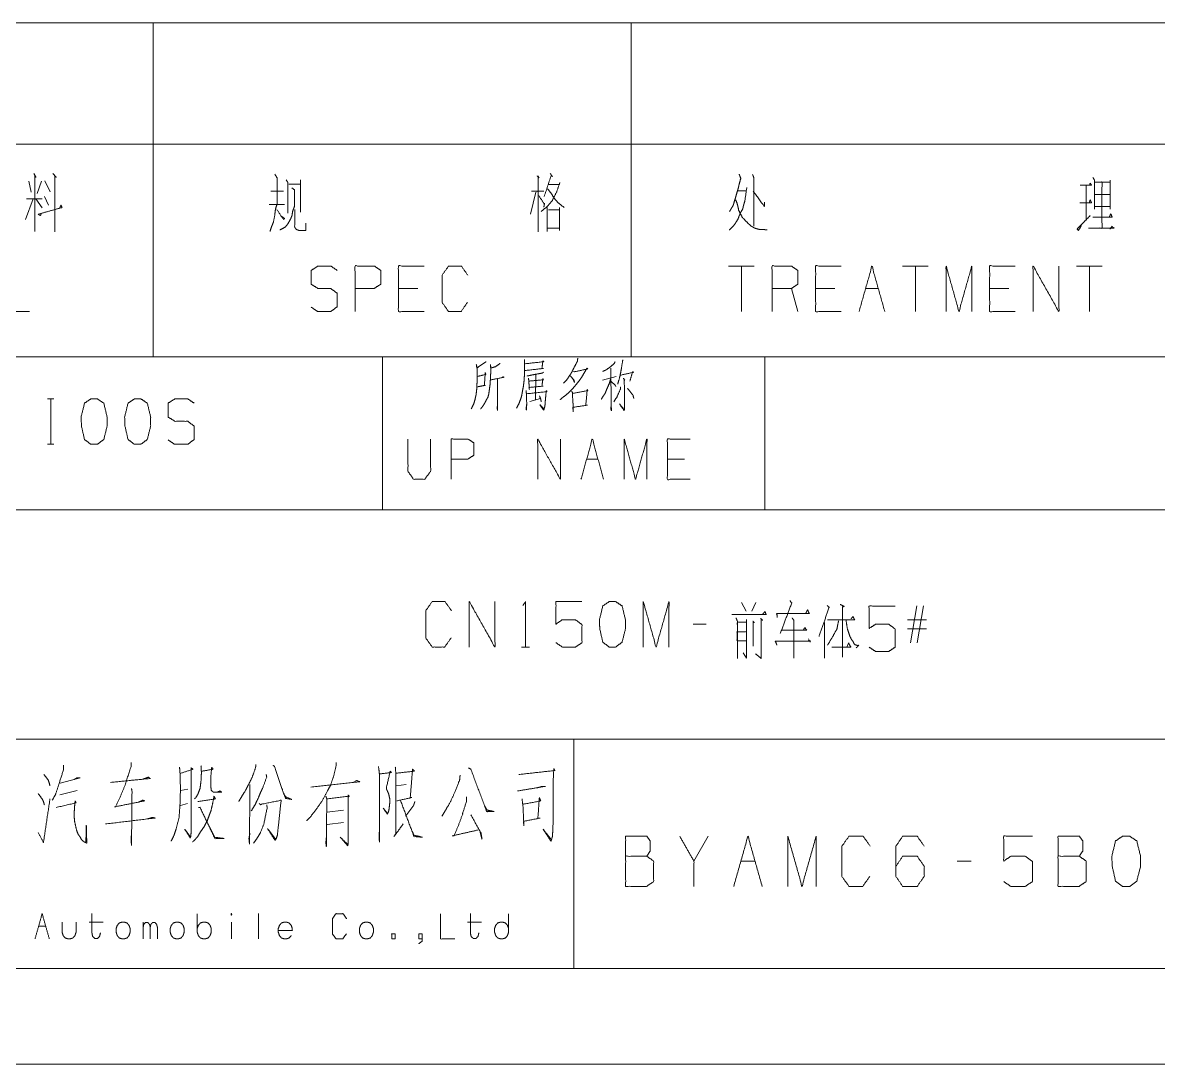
# Paper-space layout 'SHT2' of a CAD drawing. Header units: millimetres. Extents: x 0 to 210, y 0 to 297.
# Drawn here: x 96.2 to 155.6, y 0 to 54.5 of the extents above; entities that cross this region are included whole.
import ezdxf

# ---------------------------------------------------------------- set-up
doc = ezdxf.new("R2010")
doc.units = ezdxf.units.MM
doc.layers.add('101', color=7, linetype='Continuous', true_color=0xffffff)

psp = doc.layouts.new('SHT2')

# ---------------------------------------------------------------- linework, layer by layer
at = {"layer": '101', "color": 72, "linetype": 'Continuous', "lineweight": 18}
for p, q in [((73, 54.463), (103, 54.463)), ((103, 54.463), (128, 54.463)), ((103, 54.463), (103, 48.113)), ((128, 54.463), (158, 54.463)), ((128, 54.463), (128, 48.113)), ((73, 48.113), (103, 48.113)), ((103, 48.113), (103, 37)), ((103, 48.113), (128, 48.113)), ((128, 48.113), (128, 37)), ((128, 48.113), (158, 48.113)), ((96.495, 46.175), (96.618, 45.6)), ((97.149, 46.175), (96.936, 45.525)), ((97.325, 46.2), (97.608, 45.625)), ((110.102, 46.025), (110.703, 46.025)), ((110.703, 46.25), (110.703, 44.55)), ((151.813, 45.95), (151.813, 44.125)), ((96.724, 45.25), (96.318, 44.175)), ((96.371, 45.25), (97.184, 45.25)), ((96.866, 45.25), (97.184, 44.775)), ((97.308, 45.375), (97.52, 44.925)), ((109.147, 45.65), (109.819, 45.65)), ((123.018, 45.6), (122.735, 44.45)), ((133.601, 45.675), (134.025, 45.675)), ((152.255, 45.475), (153.032, 45.475)), ((109.059, 44.95), (109.872, 44.95)), ((134.449, 41.737), (133.106, 41.737)), ((133.778, 41.737), (133.778, 39.362)), ((143.555, 41.737), (142.212, 41.737)), ((142.884, 41.737), (142.884, 39.362)), ((152.661, 41.737), (151.318, 41.737)), ((151.989, 41.737), (151.989, 39.362)), ((116.847, 40.563), (115.839, 40.563)), ((136.726, 39.362), (136.39, 40.563)), ((138.666, 40.563), (137.659, 40.563)), ((140.271, 40.563), (140.943, 40.563)), ((147.772, 40.563), (146.765, 40.563)), ((73, 37), (103, 37)), ((103, 37), (128, 37)), ((128, 37), (158, 37)), ((123.012, 36.054), (122.996, 34.751)), ((126.507, 35.767), (127.226, 35.966)), ((97.465, 34.795), (97.801, 34.795)), ((97.642, 34.795), (97.642, 32.42)), ((122.715, 34.663), (123.262, 34.818)), ((97.465, 32.42), (97.801, 32.42)), ((125.679, 31.649), (126.273, 31.649)), ((130.798, 31.649), (129.909, 31.649)), ((133.779, 24.143), (134.026, 23.693)), ((134.539, 24.143), (134.327, 23.693)), ((142.619, 22.043), (142.955, 23.968)), ((143.309, 23.968), (142.973, 22.043)), ((143.468, 23.243), (142.46, 23.243)), ((131.926, 23.018), (131.255, 23.018)), ((138.12, 23.093), (138.12, 21.243)), ((143.468, 22.768), (142.46, 22.768)), ((137.381, 22.068), (137.292, 22.243)), ((139.374, 22.018), (139.286, 21.818)), ((122.273, 21.818), (122.697, 21.818)), ((133.867, 21.518), (134.044, 21.243)), ((98.111, 14.083), (99.014, 14.324)), ((104.817, 14.393), (104.427, 14.324)), ((113.645, 14.842), (113.45, 14.738)), ((116.229, 14.635), (115.717, 14.566)), ((104.793, 13.634), (104.427, 13.531)), ((112.962, 13.289), (112.108, 13.186)), ((112.108, 12.53), (112.962, 12.634)), ((132.031, 11.925), (131.289, 10.628)), ((133.747, 10.628), (134.489, 10.628)), ((145.804, 10.628), (145.062, 10.628)), ((105.304, 6.907), (105.304, 7.873)), ((108.504, 7.887), (108.504, 6.562)), ((97.004, 7.224), (97.374, 7.224)), ((99.647, 7.431), (100.379, 7.431)), ((102.476, 6.562), (102.476, 7.431)), ((107.089, 7.431), (107.089, 6.562)), ((119.448, 7.431), (120.18, 7.431))]:
    psp.add_line(p, q, dxfattribs=at)
at = {"layer": '101', "color": 133, "linetype": 'Continuous', "lineweight": 18}
for p, q in [((25, 37), (205, 37)), ((115, 37), (115, 29)), ((135, 37), (135, 29)), ((25, 29), (205, 29)), ((75, 17), (184, 17)), ((125, 17), (125, 5)), ((25, 5), (205, 5)), ((25, 5), (205, 5)), ((0, 0), (210, 0))]:
    psp.add_line(p, q, dxfattribs=at)
at = {"layer": '101', "color": 72, "linetype": 'Continuous', "lineweight": 18}
for points, knots in [([(96.76, 46.575), (96.866, 46.375), (96.813, 46.45), (96.813, 43.55)], [0, 0, 0.070343, 0.098885, 1, 1]), ([(97.75, 46.575), (97.926, 46.375), (97.856, 46.45), (97.856, 43.525)], [0, 0, 0.081004, 0.112287, 1, 1]), ([(109.359, 46.55), (109.483, 46.35), (109.483, 45), (109.395, 44.7), (109.359, 44.375), (109.289, 44.025), (109.2, 43.825), (109.112, 43.55)], [0, 0, 0.076124, 0.513098, 0.61433, 0.720148, 0.835726, 0.906502, 1, 1]), ([(123.089, 46.45), (123.195, 46.35), (123.142, 46.425), (123.142, 43.525), (123.142, 45.65), (122.788, 45.65), (123.442, 45.65)], [0, 0, 0.023248, 0.037897, 0.500409, 0.839319, 0.895699, 1, 1]), ([(123.778, 46.575), (123.884, 46.425), (123.814, 46.45), (123.46, 45.375)], [0, 0, 0.13213, 0.186063, 1, 1]), ([(133.654, 46.55), (133.742, 46.325), (133.654, 46), (133.619, 45.825), (133.548, 45.6), (133.477, 45.35), (133.407, 45.125), (133.353, 44.925), (133.265, 44.775), (133.159, 44.6)], [0, 0, 0.116543, 0.278922, 0.364994, 0.478699, 0.603955, 0.717661, 0.817415, 0.901348, 1, 1]), ([(134.361, 46.525), (134.432, 46.35), (134.432, 43.825)], [0, 0, 0.06955, 1, 1]), ([(152.166, 46.375), (152.255, 46.225), (152.255, 44.725), (152.255, 44.85), (153.068, 44.85), (153.068, 44.725), (153.068, 46.225), (153.068, 46.125), (152.255, 46.125), (152.643, 46.125), (152.643, 43.725), (151.936, 43.725), (153.28, 43.725), (153.191, 43.775), (153.174, 43.825), (153.068, 43.675)], [0, 0, 0.016858, 0.162099, 0.174203, 0.252928, 0.265032, 0.410274, 0.419956, 0.498682, 0.536333, 0.76872, 0.837177, 0.967246, 0.977078, 0.982212, 1, 1]), ([(110.261, 45.825), (110.385, 45.725), (110.385, 44.85), (110.296, 44.6), (110.261, 44.375), (110.19, 44.2), (110.049, 43.95), (109.907, 43.775), (109.624, 43.625)], [0, 0, 0.062433, 0.405832, 0.509894, 0.59928, 0.673353, 0.786074, 0.87437, 1, 1]), ([(109.96, 46.25), (110.049, 46.1), (110.049, 44.5)], [0, 0, 0.098129, 1, 1]), ([(123.708, 46), (124.255, 46), (124.273, 46.1), (124.114, 45.625), (123.884, 45.175), (123.619, 44.85), (123.301, 44.6)], [0, 0, 0.220962, 0.261916, 0.463927, 0.667688, 0.836827, 1, 1]), ([(123.637, 45.775), (123.814, 45.55), (124.008, 45.25), (124.185, 45.05), (124.503, 44.8)], [0, 0, 0.21756, 0.48939, 0.692336, 1, 1]), ([(134.061, 45.85), (133.954, 45.125), (133.884, 44.9), (133.848, 44.725), (133.742, 44.55), (133.654, 44.35), (133.601, 44.2), (133.477, 44), (133.371, 43.85), (133.141, 43.625)], [0, 0, 0.296654, 0.39214, 0.464421, 0.547268, 0.635794, 0.700206, 0.795423, 0.869796, 1, 1]), ([(151.495, 45.975), (152.096, 45.975), (152.025, 46.075), (151.989, 45.95)], [0, 0, 0.704249, 0.847765, 1, 1]), ([(123.177, 45.425), (123.478, 44.95), (123.478, 45.025), (123.442, 44.825)], [0, 0, 0.668994, 0.75826, 1, 1]), ([(133.477, 45.2), (133.548, 45.025), (133.601, 44.825), (133.636, 44.65), (133.813, 44.3), (133.901, 44.2), (134.149, 43.95), (134.29, 43.825), (134.467, 43.725), (134.714, 43.65), (134.944, 43.65), (135.121, 43.625)], [0, 0, 0.075193, 0.157622, 0.228748, 0.384953, 0.438117, 0.578252, 0.653438, 0.734338, 0.837349, 0.928887, 1, 1]), ([(134.396, 45.65), (134.98, 44.85), (134.98, 45.075)], [0, 0, 0.814823, 1, 1]), ([(151.477, 45.05), (152.096, 45.05), (152.025, 45.2), (151.989, 45.075)], [0, 0, 0.676568, 0.857927, 1, 1]), ([(97.149, 44.5), (97.096, 44.375), (96.99, 44.45), (98.227, 44.8), (98.174, 44.925), (98.103, 44.775)], [0, 0, 0.073273, 0.143367, 0.837239, 0.910514, 1, 1]), ([(109.465, 44.7), (109.819, 44.175), (109.872, 44.225), (109.731, 44.325)], [0, 0, 0.720053, 0.802973, 1, 1]), ([(110.402, 44.7), (110.402, 43.775), (110.491, 43.65), (110.632, 43.6), (110.985, 43.6), (110.985, 43.975)], [0, 0, 0.472766, 0.551006, 0.627665, 0.808337, 1, 1]), ([(123.619, 44.8), (123.619, 43.55), (123.619, 43.725), (124.255, 43.725), (124.255, 43.6), (124.255, 44.8), (124.255, 44.675), (123.69, 44.675)], [0, 0, 0.306606, 0.349531, 0.505606, 0.536266, 0.830607, 0.861268, 1, 1]), ([(151.565, 43.85), (151.406, 43.6), (151.336, 43.675), (152.025, 44.375)], [0, 0, 0.214442, 0.289032, 1, 1]), ([(152.166, 44.3), (153.174, 44.3), (153.103, 44.475), (153.032, 44.325)], [0, 0, 0.739677, 0.87825, 1, 1]), ([(95.182, 41.737), (95.182, 39.362), (96.526, 39.362)], [0, 0, 0.638733, 1, 1]), ([(111.269, 39.588), (111.604, 39.362), (112.294, 39.362), (112.63, 39.613), (112.63, 40.313), (112.294, 40.563), (111.622, 40.563), (111.269, 40.788), (111.269, 41.513), (111.622, 41.737), (112.294, 41.737), (112.63, 41.513)], [0, 0, 0.068036, 0.184055, 0.254519, 0.372335, 0.4428, 0.555844, 0.62637, 0.748394, 0.81892, 0.931964, 1, 1]), ([(113.563, 39.362), (113.563, 41.737), (114.57, 41.737), (114.906, 41.513), (114.906, 40.788), (114.553, 40.563), (113.563, 40.563)], [0, 0, 0.401146, 0.571312, 0.639588, 0.762044, 0.832819, 1, 1]), ([(117.183, 39.362), (115.839, 39.362), (115.839, 41.737), (117.183, 41.737)], [0, 0, 0.26539, 0.73461, 1, 1]), ([(119.441, 39.838), (119.106, 39.362), (118.452, 39.362), (118.116, 39.838), (118.116, 41.263), (118.452, 41.737), (119.123, 41.737), (119.459, 41.263)], [0, 0, 0.114569, 0.243367, 0.357936, 0.638584, 0.753153, 0.885432, 1, 1]), ([(135.383, 39.362), (135.383, 41.737), (136.39, 41.737), (136.726, 41.513), (136.726, 40.788), (136.39, 40.563), (135.383, 40.563)], [0, 0, 0.400952, 0.571035, 0.639278, 0.761674, 0.829917, 1, 1]), ([(139.002, 39.362), (137.659, 39.362), (137.659, 41.737), (139.002, 41.737)], [0, 0, 0.26539, 0.73461, 1, 1]), ([(139.935, 39.362), (140.607, 41.737), (141.279, 39.362)], [0, 0, 0.5, 1, 1]), ([(144.488, 39.362), (144.488, 41.737), (145.16, 39.362), (145.832, 41.737), (145.832, 39.362)], [0, 0, 0.245192, 0.5, 0.754808, 1, 1]), ([(148.108, 39.362), (146.765, 39.362), (146.765, 41.737), (148.108, 41.737)], [0, 0, 0.26539, 0.73461, 1, 1]), ([(149.041, 39.362), (149.041, 41.737), (150.385, 39.362), (150.385, 41.737)], [0, 0, 0.317574, 0.682426, 1, 1]), ([(122.419, 36.849), (122.434, 36.65), (122.434, 36.297), (122.419, 35.966), (122.403, 35.745), (122.372, 35.458), (122.325, 35.215), (122.278, 34.95), (122.216, 34.751), (122.138, 34.553), (122.013, 34.31)], [0, 0, 0.076502, 0.212087, 0.33934, 0.424292, 0.535106, 0.630037, 0.733303, 0.813246, 0.895185, 1, 1]), ([(125.212, 36.915), (125.197, 36.761), (125.009, 36.407), (124.9, 36.187), (124.775, 35.988), (124.619, 35.767), (124.463, 35.613)], [0, 0, 0.101774, 0.363751, 0.525154, 0.678922, 0.85608, 1, 1]), ([(120.421, 36.739), (120.359, 36.695), (119.937, 36.407), (119.906, 36.584), (119.953, 36.407), (119.953, 35.833), (119.937, 35.48), (119.922, 35.237), (119.89, 34.994), (119.843, 34.774), (119.781, 34.553), (119.703, 34.398), (119.641, 34.266)], [0, 0, 0.024363, 0.186801, 0.243941, 0.302153, 0.485022, 0.597667, 0.675194, 0.753199, 0.825098, 0.89819, 0.953346, 1, 1]), ([(121.155, 36.65), (120.905, 36.474), (120.671, 36.407), (120.64, 36.584), (120.671, 36.319), (120.655, 36.054), (120.64, 35.767), (120.624, 35.524), (120.593, 35.303), (120.562, 35.061), (120.515, 34.884), (120.437, 34.751), (120.359, 34.597), (120.281, 34.464), (120.203, 34.354), (120.124, 34.266)], [0, 0, 0.096321, 0.172939, 0.229417, 0.313418, 0.396987, 0.487496, 0.564125, 0.634337, 0.711437, 0.768975, 0.817389, 0.871906, 0.920319, 0.962889, 1, 1]), ([(122.465, 36.628), (123.433, 36.739), (123.387, 36.783), (123.34, 36.385), (123.418, 36.385), (122.45, 36.275)], [0, 0, 0.391079, 0.41692, 0.577582, 0.608917, 1, 1]), ([(124.994, 36.231), (125.041, 36.209), (125.743, 36.363), (125.696, 36.407), (125.571, 36.187), (125.431, 35.944), (125.29, 35.745), (125.134, 35.546), (124.963, 35.348), (124.775, 35.149), (124.572, 34.972), (124.416, 34.862), (124.291, 34.751)], [0, 0, 0.017096, 0.254607, 0.275862, 0.359625, 0.452277, 0.53264, 0.616084, 0.702808, 0.792985, 0.881825, 0.94496, 1, 1]), ([(127.163, 36.739), (127.132, 36.65), (126.929, 36.474), (126.71, 36.319), (126.523, 36.231)], [0, 0, 0.111852, 0.433096, 0.752713, 1, 1]), ([(126.945, 36.407), (126.96, 34.663), (126.976, 34.177), (126.945, 34.266), (126.96, 34.464)], [0, 0, 0.691282, 0.883883, 0.921006, 1, 1]), ([(127.569, 36.827), (127.553, 36.717), (127.475, 36.253), (127.413, 35.944), (127.304, 35.568)], [0, 0, 0.086565, 0.451628, 0.696475, 1, 1]), ([(119.984, 35.414), (120.015, 35.436), (120.374, 35.502), (120.327, 35.48), (120.374, 36.165), (120.405, 36.076), (119.968, 35.966)], [0, 0, 0.022686, 0.239276, 0.269989, 0.676988, 0.732559, 1, 1]), ([(120.655, 35.789), (121.358, 35.922), (121.311, 35.944), (121.233, 35.9)], [0, 0, 0.834812, 0.895274, 1, 1]), ([(121.014, 35.833), (121.014, 34.199), (120.999, 34.31), (121.014, 34.487)], [0, 0, 0.849784, 0.907773, 1, 1]), ([(123.418, 36.187), (123.371, 36.143), (122.981, 36.076), (122.762, 36.032), (122.559, 35.988)], [0, 0, 0.072252, 0.516596, 0.766865, 1, 1]), ([(122.637, 35.878), (122.653, 35.723), (122.684, 35.281), (122.668, 35.392), (123.402, 35.458), (123.34, 35.458), (123.387, 35.855), (123.418, 35.789), (122.653, 35.723)], [0, 0, 0.056492, 0.217482, 0.25803, 0.525927, 0.548636, 0.694166, 0.720796, 1, 1]), ([(124.822, 35.988), (124.853, 35.966), (125.025, 35.767), (125.041, 35.657), (124.978, 35.811)], [0, 0, 0.066042, 0.519584, 0.712131, 1, 1]), ([(126.945, 35.855), (126.851, 35.568), (126.742, 35.326), (126.648, 35.083), (126.554, 34.95), (126.445, 34.774)], [0, 0, 0.251918, 0.474133, 0.691325, 0.826698, 1, 1]), ([(126.96, 35.701), (127.163, 35.524), (127.21, 35.436)], [0, 0, 0.729093, 1, 1]), ([(127.6, 35.878), (127.678, 35.767), (127.647, 35.789), (127.663, 34.619), (127.663, 34.332), (127.647, 34.177), (127.397, 34.531), (127.647, 34.222)], [0, 0, 0.051678, 0.066295, 0.513631, 0.623345, 0.682723, 0.848096, 1, 1]), ([(127.444, 36.032), (128.147, 36.187), (128.084, 36.209), (127.944, 35.723)], [0, 0, 0.55707, 0.608361, 1, 1]), ([(122.512, 35.237), (122.528, 35.039), (122.544, 34.531), (122.528, 34.199), (122.512, 34.288), (122.544, 34.509)], [0, 0, 0.147472, 0.523364, 0.768667, 0.835021, 1, 1]), ([(122.544, 35.061), (123.605, 35.171), (123.574, 35.237), (123.558, 35.127), (123.511, 34.619), (123.496, 34.42), (123.433, 34.199), (123.23, 34.487), (123.449, 34.266)], [0, 0, 0.374082, 0.399751, 0.438832, 0.617592, 0.687461, 0.76789, 0.891106, 1, 1]), ([(124.9, 35.193), (124.931, 35.127), (124.963, 34.575), (124.978, 34.509), (124.978, 34.111), (124.963, 34.288), (124.963, 34.354), (125.728, 34.464), (125.634, 34.464), (125.712, 35.281), (125.743, 35.237), (125.696, 35.215), (124.947, 35.083)], [0, 0, 0.01883, 0.160989, 0.178488, 0.28068, 0.326276, 0.343307, 0.542027, 0.566111, 0.777128, 0.791034, 0.804346, 1, 1]), ([(127.46, 35.414), (127.444, 35.303), (127.272, 34.906), (127.101, 34.641)], [0, 0, 0.12962, 0.632946, 1, 1]), ([(127.819, 35.348), (128.1, 34.994), (128.147, 34.818)], [0, 0, 0.711827, 1, 1]), ([(100.078, 32.42), (100.414, 32.67), (100.59, 33.37), (100.59, 33.845), (100.414, 34.57), (100.078, 34.795), (99.742, 34.795), (99.406, 34.57), (99.229, 33.845), (99.247, 33.37), (99.406, 32.67), (99.742, 32.42), (100.078, 32.42)], [0, 0, 0.067526, 0.183972, 0.260584, 0.380943, 0.446142, 0.500306, 0.565505, 0.685864, 0.762529, 0.87831, 0.945835, 1, 1]), ([(102.354, 32.42), (102.69, 32.67), (102.867, 33.37), (102.867, 33.845), (102.69, 34.57), (102.354, 34.795), (102.018, 34.795), (101.683, 34.57), (101.506, 33.845), (101.523, 33.37), (101.683, 32.67), (102.018, 32.42), (102.354, 32.42)], [0, 0, 0.067526, 0.183971, 0.260583, 0.380943, 0.446141, 0.500306, 0.565504, 0.685863, 0.762528, 0.87831, 0.945835, 1, 1]), ([(103.782, 32.645), (104.118, 32.42), (104.807, 32.42), (105.143, 32.67), (105.143, 33.37), (104.807, 33.62), (104.136, 33.62), (103.782, 33.845), (103.782, 34.57), (104.136, 34.795), (104.807, 34.795), (105.143, 34.57)], [0, 0, 0.068036, 0.184055, 0.254519, 0.372335, 0.4428, 0.555844, 0.62637, 0.748394, 0.81892, 0.931964, 1, 1]), ([(123.215, 34.95), (123.277, 34.774), (123.308, 34.641)], [0, 0, 0.579211, 1, 1]), ([(116.331, 32.687), (116.331, 31.009), (116.612, 30.589), (117.205, 30.589), (117.517, 31.009), (117.517, 32.687)], [0, 0, 0.337151, 0.438598, 0.557782, 0.662849, 1, 1]), ([(118.594, 30.589), (118.594, 32.687), (119.484, 32.687), (119.78, 32.488), (119.78, 31.848), (119.468, 31.649), (118.594, 31.649)], [0, 0, 0.401145, 0.571312, 0.639588, 0.762043, 0.832818, 1, 1]), ([(123.12, 30.589), (123.12, 32.687), (124.306, 30.589), (124.306, 32.687)], [0, 0, 0.317574, 0.682426, 1, 1]), ([(125.383, 30.589), (125.976, 32.687), (126.569, 30.589)], [0, 0, 0.5, 1, 1]), ([(127.646, 30.589), (127.646, 32.687), (128.239, 30.589), (128.832, 32.687), (128.832, 30.589)], [0, 0, 0.245192, 0.5, 0.754808, 1, 1]), ([(131.095, 30.589), (129.909, 30.589), (129.909, 32.687), (131.095, 32.687)], [0, 0, 0.26539, 0.73461, 1, 1]), ([(118.586, 22.293), (118.25, 21.818), (117.596, 21.818), (117.26, 22.293), (117.26, 23.718), (117.596, 24.193), (118.268, 24.193), (118.603, 23.718)], [0, 0, 0.114568, 0.243367, 0.357935, 0.638584, 0.753153, 0.885432, 1, 1]), ([(119.537, 21.818), (119.537, 24.193), (120.88, 21.818), (120.88, 24.193)], [0, 0, 0.317574, 0.682426, 1, 1]), ([(122.343, 23.993), (122.485, 24.193), (122.485, 21.818)], [0, 0, 0.09349, 1, 1]), ([(124.072, 22.043), (124.408, 21.818), (125.097, 21.818), (125.433, 22.043), (125.433, 22.993), (125.097, 23.243), (124.408, 23.243), (124.072, 23.018), (124.072, 24.193), (125.433, 24.193)], [0, 0, 0.062228, 0.168343, 0.230571, 0.376816, 0.441266, 0.547381, 0.609609, 0.79049, 1, 1]), ([(127.197, 21.818), (127.533, 22.068), (127.709, 22.768), (127.709, 23.243), (127.533, 23.968), (127.197, 24.193), (126.861, 24.193), (126.525, 23.968), (126.348, 23.243), (126.366, 22.768), (126.525, 22.068), (126.861, 21.818), (127.197, 21.818)], [0, 0, 0.067526, 0.183972, 0.260584, 0.380943, 0.446141, 0.500306, 0.565504, 0.685863, 0.762528, 0.87831, 0.945835, 1, 1]), ([(128.642, 21.818), (128.642, 24.193), (129.314, 21.818), (129.986, 24.193), (129.986, 21.818)], [0, 0, 0.245192, 0.5, 0.754808, 1, 1]), ([(135.649, 23.368), (135.631, 23.568), (137.328, 23.568), (137.239, 23.768), (137.151, 23.593)], [0, 0, 0.086832, 0.820652, 0.915214, 1, 1]), ([(136.32, 24.243), (136.409, 24.118), (135.808, 22.518)], [0, 0, 0.082204, 1, 1]), ([(138.261, 23.993), (138.367, 23.893), (137.837, 22.368)], [0, 0, 0.082805, 1, 1]), ([(138.95, 24.043), (139.162, 23.943), (139.074, 23.918), (139.074, 21.293)], [0, 0, 0.079453, 0.110573, 1, 1]), ([(140.462, 21.81), (140.798, 21.585), (141.487, 21.585), (141.823, 21.81), (141.823, 22.76), (141.487, 23.01), (140.798, 23.01), (140.462, 22.785), (140.462, 23.96), (141.823, 23.96)], [0, 0, 0.062228, 0.168344, 0.230572, 0.376815, 0.441264, 0.547381, 0.609609, 0.790489, 1, 1]), ([(133.284, 23.518), (135.069, 23.518), (135.016, 23.668), (134.892, 23.543)], [0, 0, 0.842004, 0.917046, 1, 1]), ([(133.496, 23.343), (133.567, 23.168), (133.567, 21.218), (133.567, 23.118), (134.044, 23.118), (134.044, 23.243), (134.044, 21.243), (134.044, 22.618), (133.549, 22.618), (133.549, 22.143), (134.026, 22.143)], [0, 0, 0.019945, 0.226009, 0.426789, 0.477219, 0.490428, 0.701776, 0.847078, 0.899375, 0.94957, 1, 1]), ([(134.769, 23.318), (134.892, 23.218), (134.804, 23.293), (134.804, 21.218), (134.521, 21.468)], [0, 0, 0.058327, 0.100825, 0.861609, 1, 1]), ([(136.426, 23.343), (136.515, 23.218), (136.515, 21.243)], [0, 0, 0.071934, 1, 1]), ([(138.279, 23.243), (139.693, 23.243), (139.622, 23.418), (139.516, 23.293)], [0, 0, 0.800377, 0.907212, 1, 1]), ([(138.862, 23.193), (138.774, 22.768), (138.544, 22.343), (138.279, 21.918)], [0, 0, 0.306097, 0.646779, 1, 1]), ([(139.251, 23.218), (139.321, 22.768), (139.463, 22.343), (139.71, 21.943), (139.869, 21.893), (139.922, 21.918), (139.781, 21.768)], [0, 0, 0.252325, 0.500432, 0.760973, 0.853343, 0.885813, 1, 1]), ([(134.38, 23.168), (134.468, 23.093), (134.397, 23.118), (134.397, 21.868)], [0, 0, 0.080444, 0.13249, 1, 1]), ([(135.878, 22.693), (137.186, 22.693), (137.098, 22.843), (137.01, 22.693)], [0, 0, 0.789755, 0.894878, 1, 1]), ([(135.631, 21.918), (135.56, 22.118), (137.398, 22.118), (137.292, 22.168)], [0, 0, 0.097864, 0.945913, 1, 1]), ([(138.508, 21.818), (139.498, 21.818), (139.374, 22.043)], [0, 0, 0.794017, 1, 1]), ([(98.306, 15.635), (98.306, 15.394), (98.062, 14.635), (97.892, 14.117), (97.721, 13.807)], [0, 0, 0.124612, 0.535977, 0.81716, 1, 1]), ([(101.842, 15.773), (101.842, 15.566), (101.525, 14.6), (101.305, 14.048), (101.037, 13.462), (100.988, 13.462), (102.549, 13.772), (102.452, 13.807), (102.232, 13.703)], [0, 0, 0.046524, 0.275032, 0.408547, 0.553503, 0.564467, 0.922193, 0.945451, 1, 1]), ([(104.378, 15.532), (104.402, 15.256), (104.427, 14.393), (104.402, 13.565), (104.353, 12.91), (104.207, 12.323), (104.061, 11.909), (103.939, 11.668)], [0, 0, 0.070329, 0.28934, 0.499598, 0.66644, 0.819873, 0.931328, 1, 1]), ([(104.451, 15.221), (105.085, 15.428), (104.988, 15.497), (104.988, 12.151), (104.963, 11.909), (104.939, 11.84), (104.646, 12.289), (104.939, 11.909)], [0, 0, 0.122096, 0.143967, 0.756448, 0.800872, 0.814267, 0.912285, 1, 1]), ([(105.5, 15.601), (105.524, 15.256), (105.5, 14.807), (105.451, 14.428), (105.354, 14.152), (105.232, 13.945), (105.158, 13.876)], [0, 0, 0.190955, 0.438946, 0.650197, 0.811822, 0.94447, 1, 1]), ([(105.549, 15.325), (106.134, 15.428), (106.061, 15.532), (106.012, 15.014), (106.012, 14.566), (106.037, 14.324), (106.158, 14.221), (106.598, 14.221), (106.5, 14.29), (106.329, 14.221)], [0, 0, 0.2097, 0.254412, 0.437767, 0.595973, 0.681594, 0.738018, 0.892888, 0.935041, 1, 1]), ([(108.377, 15.67), (108.353, 15.497), (108.182, 15.014), (108.011, 14.669), (107.792, 14.255), (107.621, 13.979), (107.475, 13.738)], [0, 0, 0.081145, 0.319755, 0.499048, 0.717309, 0.868472, 1, 1]), ([(109.28, 15.635), (109.353, 15.566), (109.914, 13.91), (110.255, 13.841), (109.938, 13.979), (109.841, 14.117)], [0, 0, 0.037082, 0.681736, 0.810183, 0.937685, 1, 1]), ([(112.572, 15.773), (112.572, 15.601), (112.425, 15.014), (112.279, 14.6), (112.133, 14.324), (111.864, 13.807), (111.474, 13.255), (111.206, 12.91), (111.035, 12.737)], [0, 0, 0.049752, 0.224096, 0.350741, 0.440843, 0.608969, 0.803946, 0.929998, 1, 1]), ([(114.79, 15.566), (114.839, 15.152), (114.839, 11.633), (114.815, 11.909), (114.839, 12.22)], [0, 0, 0.092137, 0.86992, 0.931161, 1, 1]), ([(115.668, 15.532), (115.693, 15.221), (115.693, 12.047), (115.595, 11.909), (116.083, 12.565)], [0, 0, 0.069653, 0.779472, 0.817267, 1, 1]), ([(115.717, 15.221), (116.669, 15.325), (116.571, 15.428), (116.449, 13.945), (116.522, 13.945), (115.742, 13.772)], [0, 0, 0.276543, 0.31765, 0.747833, 0.76898, 1, 1]), ([(119.497, 15.497), (119.619, 15.428), (120.448, 13.22), (120.839, 13.22), (120.473, 13.289), (120.326, 13.531)], [0, 0, 0.039541, 0.70512, 0.815248, 0.920313, 1, 1]), ([(122.13, 15.152), (124.009, 15.359), (123.96, 15.463), (123.935, 14.945), (123.935, 13.013), (123.911, 12.254), (123.887, 11.909), (123.838, 11.737), (123.813, 11.668), (123.399, 12.289), (123.813, 11.771)], [0, 0, 0.26165, 0.277494, 0.349234, 0.616765, 0.721921, 0.769814, 0.794638, 0.804772, 0.908173, 1, 1]), ([(97.282, 15.152), (97.501, 14.876), (97.55, 14.738), (97.599, 14.566)], [0, 0, 0.519919, 0.73571, 1, 1]), ([(98.135, 14.704), (99.184, 14.98), (99.014, 14.98), (98.843, 14.876)], [0, 0, 0.74542, 0.862771, 1, 1]), ([(100.769, 14.738), (102.842, 14.945), (102.745, 15.014), (102.476, 14.911)], [0, 0, 0.83656, 0.884539, 1, 1]), ([(108.914, 15.152), (108.938, 15.014), (108.719, 14.428), (108.621, 14.221), (108.475, 13.876), (108.328, 13.565), (108.133, 13.255)], [0, 0, 0.067376, 0.368458, 0.47848, 0.658655, 0.823687, 1, 1]), ([(114.864, 15.187), (115.473, 15.256), (115.4, 15.325), (115.205, 14.462), (115.205, 14.393), (115.254, 14.29), (115.327, 14.117), (115.376, 13.876), (115.376, 13.669), (115.351, 13.427), (115.327, 13.255), (115.254, 13.082), (115.034, 13.393), (115.254, 13.117)], [0, 0, 0.163215, 0.189964, 0.425151, 0.443502, 0.473933, 0.523768, 0.589295, 0.644348, 0.708904, 0.755239, 0.805074, 0.906208, 1, 1]), ([(119.058, 15.118), (119.034, 14.876), (118.765, 14.186), (118.521, 13.669), (118.277, 13.255), (118.107, 12.979)], [0, 0, 0.102841, 0.416512, 0.658905, 0.862492, 1, 1]), ([(101.866, 14.428), (101.891, 14.255), (101.866, 11.461), (101.842, 11.737), (101.866, 12.082)], [0, 0, 0.048505, 0.826565, 0.903707, 1, 1]), ([(108.06, 14.635), (108.036, 11.53), (108.011, 11.806), (108.06, 12.082)], [0, 0, 0.847819, 0.923473, 1, 1]), ([(111.254, 14.497), (113.791, 14.773), (113.645, 14.842)], [0, 0, 0.940373, 1, 1]), ([(122.057, 14.29), (123.521, 14.531), (123.374, 14.531), (123.106, 14.462)], [0, 0, 0.777946, 0.854702, 1, 1]), ([(96.989, 14.152), (97.209, 13.841), (97.257, 13.738), (97.306, 13.565)], [0, 0, 0.564236, 0.73401, 1, 1]), ([(96.989, 12.116), (97.257, 11.599), (97.599, 13.876)], [0, 0, 0.202026, 1, 1]), ([(97.916, 13.427), (98.965, 13.669), (98.916, 13.772), (98.892, 13.531), (98.867, 13.186), (98.867, 12.944), (98.892, 12.668), (98.989, 12.254), (99.062, 12.047), (99.16, 11.909), (99.257, 11.737), (99.379, 11.633), (99.526, 11.564), (99.501, 12.496), (99.477, 11.633)], [0, 0, 0.198342, 0.219428, 0.26416, 0.327897, 0.372402, 0.423463, 0.501847, 0.542307, 0.573452, 0.609974, 0.639453, 0.66927, 0.840991, 1, 1]), ([(105.329, 13.738), (106.256, 13.876), (106.183, 14.014), (106.11, 13.634), (106.012, 13.22), (105.915, 12.979), (105.817, 12.703), (105.671, 12.427), (105.475, 12.151), (105.329, 11.909), (105.183, 11.737), (105.061, 11.633)], [0, 0, 0.248086, 0.289439, 0.391758, 0.504362, 0.573317, 0.650816, 0.733521, 0.823007, 0.897765, 0.957654, 1, 1]), ([(108.548, 13.634), (108.621, 13.565), (108.67, 13.6), (109.694, 13.807), (109.548, 12.461), (109.499, 11.978), (109.426, 11.771), (109.377, 11.702), (108.987, 12.323), (109.402, 11.771)], [0, 0, 0.021075, 0.033595, 0.2526, 0.536205, 0.63793, 0.683936, 0.701643, 0.855332, 1, 1]), ([(112.035, 14.014), (112.084, 13.876), (112.059, 11.599), (112.059, 11.392), (112.035, 11.599), (112.059, 11.84)], [0, 0, 0.047497, 0.786427, 0.853598, 0.921235, 1, 1]), ([(112.084, 13.876), (113.206, 14.014), (113.206, 14.083), (113.255, 14.014), (113.206, 13.979), (113.206, 11.564), (113.181, 11.426), (112.791, 11.875), (113.181, 11.495)], [0, 0, 0.224399, 0.238095, 0.254869, 0.26673, 0.746111, 0.773928, 0.891943, 1, 1]), ([(115.937, 13.807), (116.644, 11.909), (117.083, 11.875), (116.644, 11.978), (116.547, 12.185)], [0, 0, 0.643821, 0.783835, 0.927245, 1, 1]), ([(116.693, 13.738), (116.62, 13.531), (116.205, 12.979)], [0, 0, 0.241282, 1, 1]), ([(119.399, 13.979), (119.399, 13.772), (119.18, 13.082), (119.204, 13.117), (118.985, 12.53), (118.741, 11.944), (118.643, 11.944), (120.009, 12.254)], [0, 0, 0.05545, 0.249412, 0.26073, 0.428483, 0.598636, 0.624771, 1, 1]), ([(122.301, 13.876), (122.35, 13.462), (122.399, 12.461), (122.374, 12.703), (123.252, 12.875), (123.13, 12.875), (123.204, 13.945), (123.277, 13.772), (122.374, 13.6)], [0, 0, 0.085839, 0.292104, 0.342086, 0.526357, 0.55147, 0.772214, 0.810798, 1, 1]), ([(105.378, 13.427), (105.451, 13.427), (106.232, 11.806), (106.719, 11.806), (106.232, 11.875), (105.939, 12.427)], [0, 0, 0.021039, 0.538445, 0.678705, 0.820361, 1, 1]), ([(108.938, 13.565), (108.963, 13.427), (108.792, 12.565), (108.597, 12.082), (108.426, 11.806), (108.255, 11.564)], [0, 0, 0.064861, 0.4718, 0.712904, 0.863112, 1, 1]), ([(100.501, 12.565), (103.086, 12.875), (102.964, 12.91), (102.745, 12.841)], [0, 0, 0.879479, 0.922284, 1, 1]), ([(119.619, 13.048), (120.156, 12.082), (120.204, 11.771), (120.107, 12.151)], [0, 0, 0.610117, 0.783655, 1, 1]), ([(127.719, 10.876), (127.719, 11.925), (128.832, 11.925), (129.007, 11.677), (129.007, 11.152), (128.832, 10.876), (127.719, 10.876), (127.719, 9.303), (128.812, 9.303), (129.183, 9.551), (129.183, 10.628), (128.832, 10.876)], [0, 0, 0.115917, 0.238846, 0.272469, 0.330428, 0.366584, 0.489514, 0.663389, 0.784162, 0.833485, 0.952453, 1, 1]), ([(131.289, 9.303), (131.289, 10.628), (130.548, 11.925)], [0, 0, 0.469958, 1, 1]), ([(133.377, 9.303), (134.118, 11.925), (134.86, 9.303)], [0, 0, 0.5, 1, 1]), ([(136.205, 9.303), (136.205, 11.925), (136.947, 9.303), (137.688, 11.925), (137.688, 9.303)], [0, 0, 0.245192, 0.5, 0.754808, 1, 1]), ([(140.498, 9.827), (140.127, 9.303), (139.405, 9.303), (139.034, 9.827), (139.034, 11.401), (139.405, 11.925), (140.146, 11.925), (140.517, 11.401)], [0, 0, 0.114568, 0.243367, 0.357935, 0.638584, 0.753152, 0.885432, 1, 1]), ([(141.863, 10.352), (142.214, 10.876), (142.975, 10.876), (143.346, 10.352), (143.346, 9.827), (142.975, 9.303), (142.214, 9.303), (141.863, 9.827), (141.863, 11.401), (142.214, 11.925), (142.975, 11.925), (143.346, 11.401)], [0, 0, 0.076963, 0.169761, 0.248073, 0.312018, 0.39033, 0.483129, 0.560092, 0.751927, 0.82889, 0.921688, 1, 1]), ([(147.501, 9.551), (147.871, 9.303), (148.632, 9.303), (149.003, 9.551), (149.003, 10.6), (148.632, 10.876), (147.871, 10.876), (147.501, 10.628), (147.501, 11.925), (149.003, 11.925)], [0, 0, 0.062228, 0.168344, 0.230571, 0.376816, 0.441265, 0.547381, 0.609609, 0.79049, 1, 1]), ([(150.349, 10.876), (150.349, 11.925), (151.461, 11.925), (151.637, 11.677), (151.637, 11.152), (151.461, 10.876), (150.349, 10.876), (150.349, 9.303), (151.442, 9.303), (151.812, 9.551), (151.812, 10.628), (151.461, 10.876)], [0, 0, 0.115917, 0.238847, 0.272469, 0.330428, 0.366584, 0.489514, 0.663389, 0.784163, 0.833486, 0.952453, 1, 1]), ([(154.095, 9.303), (154.465, 9.579), (154.661, 10.352), (154.661, 10.876), (154.465, 11.677), (154.095, 11.925), (153.724, 11.925), (153.353, 11.677), (153.158, 10.876), (153.178, 10.352), (153.353, 9.579), (153.724, 9.303), (154.095, 9.303)], [0, 0, 0.067525, 0.183971, 0.260583, 0.380943, 0.44614, 0.500305, 0.565504, 0.685863, 0.762528, 0.878309, 0.945836, 1, 1]), ([(96.818, 6.562), (97.189, 7.873), (97.56, 6.562)], [0, 0, 0.500001, 1, 1]), ([(100.242, 6.879), (100.193, 6.686), (100.086, 6.576), (99.949, 6.576), (99.832, 6.686), (99.793, 6.879), (99.793, 7.887)], [0, 0, 0.107405, 0.190396, 0.26402, 0.350758, 0.457, 1, 1]), ([(107.089, 7.79), (107.109, 7.845), (107.089, 7.887), (107.07, 7.845), (107.089, 7.79)], [0, 0, 0.280626, 0.5, 0.719374, 1, 1]), ([(113.108, 6.824), (112.923, 6.562), (112.562, 6.562), (112.376, 6.824), (112.376, 7.611), (112.562, 7.873), (112.932, 7.873), (113.118, 7.611)], [0, 0, 0.114568, 0.243368, 0.357936, 0.638583, 0.753151, 0.885432, 1, 1]), ([(118.034, 7.873), (118.034, 6.562), (118.775, 6.562)], [0, 0, 0.638732, 1, 1]), ([(120.043, 6.879), (119.994, 6.686), (119.887, 6.576), (119.75, 6.576), (119.633, 6.686), (119.594, 6.879), (119.594, 7.887)], [0, 0, 0.107406, 0.190396, 0.26402, 0.350758, 0.456999, 1, 1]), ([(121.594, 7.873), (121.594, 6.907), (121.535, 6.727), (121.428, 6.603), (121.292, 6.562), (121.165, 6.562), (121.028, 6.603), (120.921, 6.727), (120.862, 6.907), (120.862, 7.1), (120.921, 7.266), (121.028, 7.39), (121.165, 7.431), (121.292, 7.431), (121.428, 7.39), (121.535, 7.266), (121.594, 7.1)], [0, 0, 0.286726, 0.342739, 0.39146, 0.433824, 0.471471, 0.513835, 0.562556, 0.618569, 0.675914, 0.728049, 0.77677, 0.819134, 0.856781, 0.899145, 0.947866, 1, 1]), ([(98.233, 7.431), (98.233, 6.907), (98.291, 6.727), (98.399, 6.603), (98.535, 6.562), (98.662, 6.562), (98.799, 6.603), (98.906, 6.727), (98.964, 6.907), (98.964, 7.431)], [0, 0, 0.242016, 0.329107, 0.404862, 0.470732, 0.529268, 0.595138, 0.670893, 0.757984, 1, 1]), ([(101.12, 6.727), (101.227, 6.603), (101.364, 6.562), (101.491, 6.562), (101.627, 6.603), (101.735, 6.727), (101.793, 6.907), (101.793, 7.1), (101.735, 7.266), (101.627, 7.39), (101.491, 7.431), (101.364, 7.431), (101.227, 7.39), (101.12, 7.266), (101.061, 7.1), (101.061, 6.907), (101.12, 6.727)], [0, 0, 0.063223, 0.118197, 0.16705, 0.222024, 0.285249, 0.357934, 0.432348, 0.5, 0.563226, 0.6182, 0.667052, 0.722026, 0.785249, 0.852901, 0.927315, 1, 1]), ([(102.476, 7.169), (102.505, 7.321), (102.603, 7.417), (102.71, 7.417), (102.807, 7.321), (102.846, 7.169), (102.846, 6.562)], [0, 0, 0.118879, 0.22446, 0.306986, 0.412562, 0.533087, 1, 1]), ([(102.846, 7.169), (102.876, 7.321), (102.973, 7.417), (103.09, 7.417), (103.178, 7.321), (103.217, 7.169), (103.217, 6.562)], [0, 0, 0.118605, 0.223938, 0.31376, 0.413913, 0.53416, 1, 1]), ([(103.949, 6.727), (104.056, 6.603), (104.193, 6.562), (104.319, 6.562), (104.456, 6.603), (104.563, 6.727), (104.622, 6.907), (104.622, 7.1), (104.563, 7.266), (104.456, 7.39), (104.319, 7.431), (104.193, 7.431), (104.056, 7.39), (103.949, 7.266), (103.89, 7.1), (103.89, 6.907), (103.949, 6.727)], [0, 0, 0.063223, 0.118197, 0.16705, 0.222024, 0.285249, 0.357934, 0.432348, 0.5, 0.563226, 0.6182, 0.667052, 0.722026, 0.785249, 0.852901, 0.927315, 1, 1]), ([(105.304, 6.907), (105.363, 6.727), (105.47, 6.603), (105.607, 6.562), (105.734, 6.562), (105.87, 6.603), (105.978, 6.727), (106.036, 6.907), (106.036, 7.1), (105.978, 7.266), (105.87, 7.39), (105.734, 7.431), (105.607, 7.431), (105.47, 7.39), (105.363, 7.266), (105.304, 7.1)], [0, 0, 0.078529, 0.146835, 0.206229, 0.25901, 0.318404, 0.38671, 0.465239, 0.545636, 0.618727, 0.687034, 0.746428, 0.799208, 0.858602, 0.926909, 1, 1]), ([(110.221, 6.727), (110.113, 6.603), (109.977, 6.562), (109.85, 6.562), (109.713, 6.603), (109.606, 6.727), (109.547, 6.907), (109.547, 7.1), (109.606, 7.266), (109.713, 7.39), (109.85, 7.431), (109.977, 7.431), (110.113, 7.39), (110.221, 7.266), (110.279, 7.1), (110.279, 7.003), (109.547, 7.003)], [0, 0, 0.053947, 0.100854, 0.142542, 0.18945, 0.243397, 0.305417, 0.368913, 0.426638, 0.480585, 0.527493, 0.569181, 0.616088, 0.670035, 0.727761, 0.759509, 1, 1]), ([(113.849, 6.727), (113.956, 6.603), (114.093, 6.562), (114.22, 6.562), (114.356, 6.603), (114.464, 6.727), (114.522, 6.907), (114.522, 7.1), (114.464, 7.266), (114.356, 7.39), (114.22, 7.431), (114.093, 7.431), (113.956, 7.39), (113.849, 7.266), (113.79, 7.1), (113.79, 6.907), (113.849, 6.727)], [0, 0, 0.063224, 0.118198, 0.167051, 0.222025, 0.285248, 0.357933, 0.432348, 0.5, 0.563224, 0.618198, 0.667051, 0.722025, 0.785248, 0.8529, 0.927315, 1, 1]), ([(115.478, 6.562), (115.663, 6.562), (115.663, 6.824), (115.478, 6.824), (115.478, 6.562)], [0, 0, 0.207087, 0.5, 0.707087, 1, 1]), ([(117.078, 6.562), (116.892, 6.562), (116.892, 6.824), (117.078, 6.824), (117.078, 6.438), (116.892, 6.3)], [0, 0, 0.148246, 0.357931, 0.506177, 0.815186, 1, 1])]:
    psp.add_open_spline(points, degree=1, knots=knots, dxfattribs=at)

doc.saveas('drawing.dxf')
